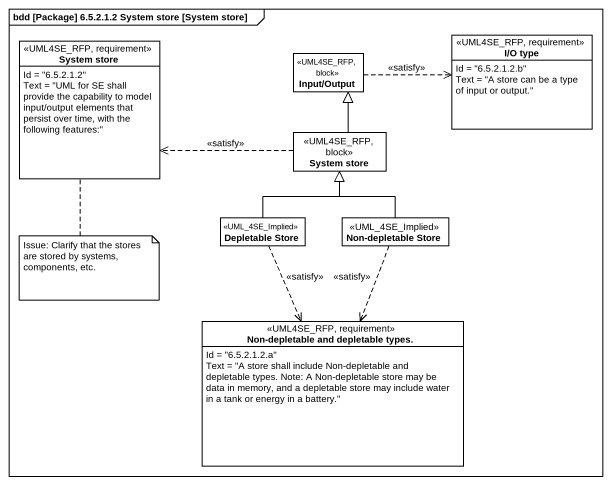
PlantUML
@startuml
mainframe bdd [Package] 6.5.2.1.2 System store [System store]
hide circle
hide empty members
class "System store" as System_store <<UML4SE_RFP, requirement>> {
  Id = "6.5.2.1.2"
  Text = "UML for SE shall provide the capability to model input/output elements that persist over time, with the following features:"
}
class "I/O type" as I_O_type <<UML4SE_RFP, requirement>> {
  Id = "6.5.2.1.2.b"
  Text = "A store can be a type of input or output."
}
class "Input/Output" as Input_Output <<UML4SE_RFP, block>>
class "System store" as System_store_2 <<UML4SE_RFP, block>>
class "Depletable Store" as Depletable_Store <<UML_4SE_Implied>>
class "Non-depletable Store" as Non_depletable_Store <<UML_4SE_Implied>>
class "Non-depletable and depletable types." as Non_depletable_and <<UML4SE_RFP, requirement>> {
  Id = "6.5.2.1.2.a"
  Text = "A store shall include Non-depletable and depletable types. Note: A Non-depletable store may be data in memory, and a depletable store may include water in a tank or energy in a battery."
}
Input_Output .right.> I_O_type : <<satisfy>>
System_store_2 .left.> System_store : <<satisfy>>
System_store_2 -up-|> Input_Output
Depletable_Store -up-|> System_store_2
Depletable_Store ..> Non_depletable_and : <<satisfy>>
Non_depletable_Store -up-|> System_store_2
Non_depletable_Store ..> Non_depletable_and : <<satisfy>>
note bottom of System_store : Issue: Clarify that the stores are stored by systems, components, etc.
@enduml
